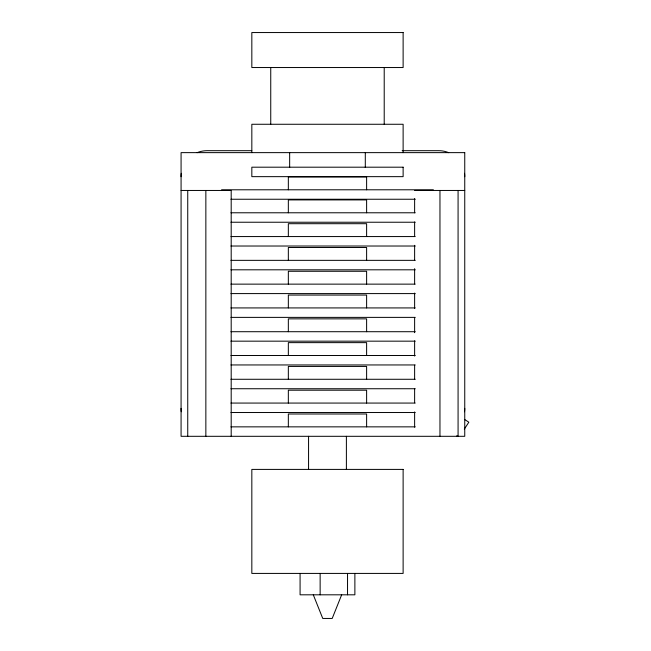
<?xml version="1.0" encoding="UTF-8"?>
<svg xmlns="http://www.w3.org/2000/svg" width="651" height="651" viewBox="0 0 651 651"><rect width="100%" height="100%" fill="white"/><g stroke="black" fill="none" stroke-linecap="round" stroke-linejoin="round"><path stroke-width="0.98" d="M341.661 594.811L332.205 618.45L322.75 618.45L313.294 594.811M456.587 436.308L457.018 435.641M464.318 429.131L468.826 422.206L464.602 419.447M251.782 150.69L207.075 150.69A26.007 26.007 0 0 0 197.123 152.676M402.163 150.69L438.741 150.69A26.007 26.007 0 0 1 448.694 152.676M221.576 189.791L433.379 189.791M181.076 190.458L231.195 190.458L231.195 436.308M414.622 190.458L464.749 190.458M230.95 199.247L415.232 199.247M230.95 212.779L415.232 212.779M230.95 222.235L415.232 222.235M230.95 236.565L415.232 236.565M230.95 246.021L415.232 246.021M230.95 260.351L415.232 260.351M230.95 269.807L415.232 269.807M230.95 284.137L415.232 284.137M230.95 293.593L415.232 293.593M230.95 307.923L415.232 307.923M230.95 317.379L415.232 317.379M230.95 331.709L415.232 331.709M230.95 341.165L415.232 341.165M230.95 355.495L415.232 355.495M230.95 364.951L415.232 364.951M230.95 379.281L415.232 379.281M230.95 388.737L415.232 388.737M230.95 403.067L415.232 403.067M230.95 412.522L415.232 412.522M230.95 426.853L415.232 426.853M458.076 190.458L458.076 436.308M439.962 190.458L439.962 436.308M414.622 198.588L414.622 212.812M414.622 221.958L414.622 236.175M414.622 245.321L414.622 260.563M414.622 268.684L414.622 283.926M414.622 293.072L414.622 308.305M414.622 317.452L414.622 332.685M414.622 340.815L414.622 356.056M414.622 365.195L414.622 379.419M414.622 388.566L414.622 402.79M414.622 411.928L414.622 427.17M403.124 152.635L403.124 124.268L251.831 124.268L251.831 152.635M384.212 67.533L384.212 124.268M366.619 189.791L366.619 176.934L288.336 176.934L288.336 189.791M366.619 212.779L366.619 199.914L288.336 199.914L288.336 212.779M366.619 236.565L366.619 223.7L288.336 223.7L288.336 236.565M366.619 260.351L366.619 247.494L288.336 247.494L288.336 260.351M366.619 284.137L366.619 271.28L288.336 271.28L288.336 284.137M366.619 307.923L366.619 295.066L288.336 295.066L288.336 307.923M366.619 331.709L366.619 318.852L288.336 318.852L288.336 331.709M366.619 355.495L366.619 342.638L288.336 342.638L288.336 355.495M366.619 379.281L366.619 366.423L288.336 366.423L288.336 379.281M366.619 403.067L366.619 390.209L288.336 390.209L288.336 403.067M366.619 426.853L366.619 413.995L288.336 413.995L288.336 426.853M365.301 152.635L365.301 167.567M354.876 573.531L354.876 594.811L300.078 594.811L300.078 573.531M347.536 573.531L347.536 594.811M346.389 436.308L346.389 469.404M320.137 573.531L320.137 594.811M308.566 436.308L308.566 469.404M289.654 152.635L289.654 167.567M270.743 67.533L270.743 124.268M205.854 190.458L205.854 436.308M187.74 190.458L187.74 436.308M181.295 411.757A26.007 26.007 0 0 1 181.076 408.364M181.076 176.698A26.007 26.007 0 0 1 181.295 173.304M464.521 173.304A26.007 26.007 0 0 1 464.749 176.698M464.749 408.364A26.007 26.007 0 0 1 464.521 411.757M403.124 32.55L251.831 32.55L251.831 67.533L403.124 67.533L403.124 32.55M464.749 152.635L181.076 152.635L181.076 436.308L464.749 436.308L464.749 152.635M403.124 167.193L251.831 167.193L251.831 176.649L403.124 176.649L403.124 167.193M403.124 469.404L251.831 469.404L251.831 573.417L403.124 573.417L403.124 469.404"/></g></svg>
